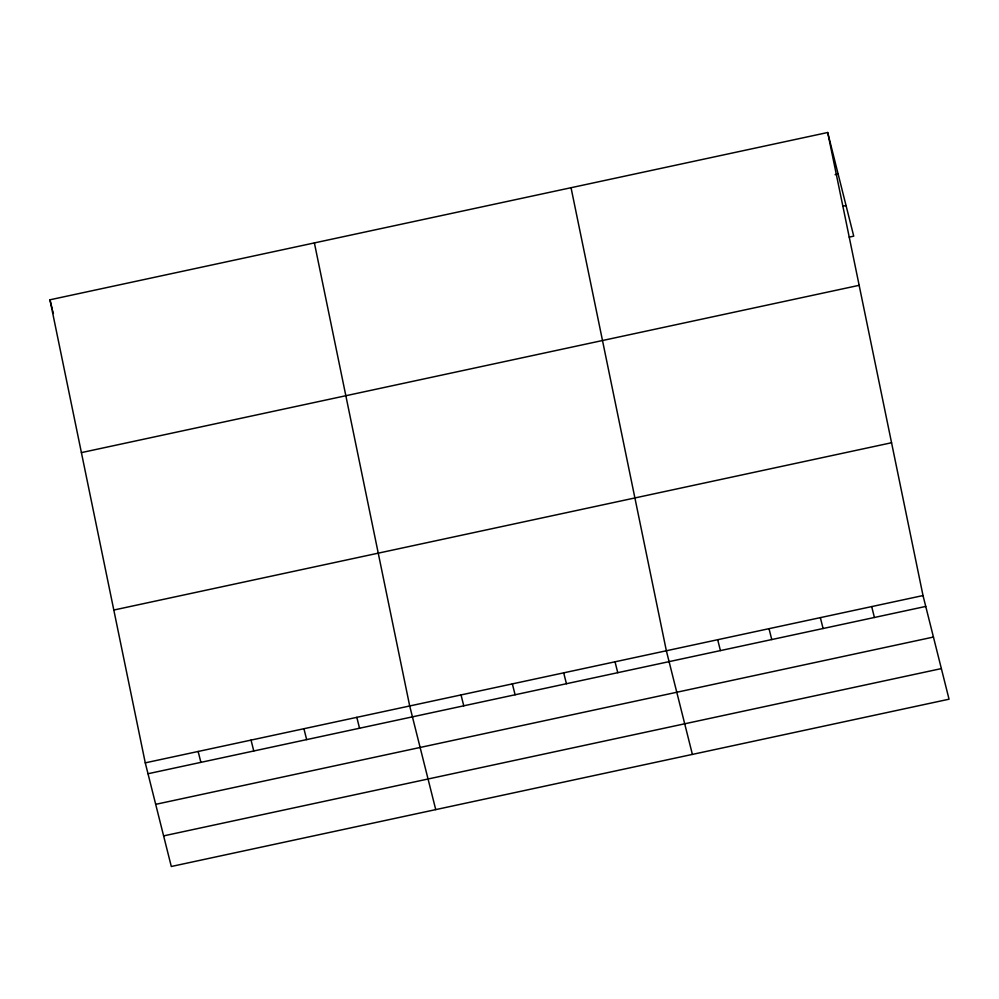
<?xml version="1.0" encoding="UTF-8"?>
<svg xmlns="http://www.w3.org/2000/svg" width="999" height="999" viewBox="0 0 999 999"><rect width="100%" height="100%" fill="white"/><g stroke="black" fill="none" stroke-linecap="round" stroke-linejoin="round"><path stroke-width="1.5" d="M827.696 132.505L923.014 595.554L949.05 699.2L171.304 866.495L145.267 762.849L49.95 299.8L827.696 132.505L853.733 236.151L849.212 237.125M835.102 174.65L838.124 174.001M843.031 206.181L846.053 205.532M81.406 452.609L859.152 285.314M113.811 610.039L891.558 442.744M145.267 762.849L923.014 595.554M148.002 773.738L925.748 606.43M155.682 804.345L933.441 637.05M163.611 835.888L941.358 668.593M871.69 606.593L874.412 617.482M820.354 617.632L823.089 628.521M769.018 628.683L771.752 639.56M717.694 639.722L720.416 650.599M692.394 754.407L666.358 650.761L571.041 187.712M615.022 661.8L617.757 672.689M563.698 672.839L566.433 683.728M512.362 683.89L515.097 694.767M461.026 694.929L463.761 705.806M435.739 809.615L409.702 705.968L314.385 242.919M356.818 717.344L359.54 728.234M303.921 728.721L306.656 739.61M251.036 740.097L253.771 750.986M198.152 751.473L200.886 762.362M49.95 299.8L52.348 309.315M52.685 310.677L53.384 313.461"/></g></svg>
